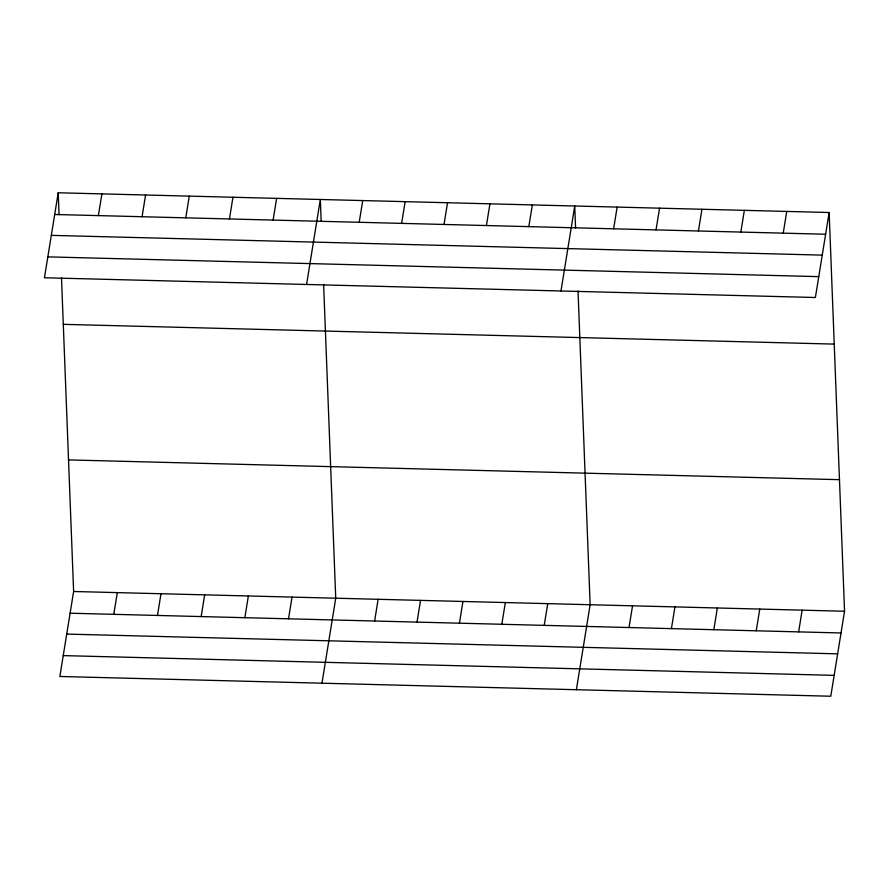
<?xml version="1.0" encoding="UTF-8"?>
<svg xmlns="http://www.w3.org/2000/svg" width="889" height="889" viewBox="0 0 889 889"><rect width="100%" height="100%" fill="white"/><g stroke="black" fill="none" stroke-linecap="round" stroke-linejoin="round"><path stroke-width="1.33" d="M58.218 192.769L44.45 277.757L815.38 297.504L829.148 212.515L58.218 192.769L59.063 214.694M98.379 215.605L101.902 193.88M61.497 277.746L73.62 591.496L59.852 676.485L830.782 696.231L844.55 611.243L829.148 212.515M142.073 216.727L145.585 195.002M113.781 614.332L117.304 592.607M185.757 217.849L189.279 196.125M157.475 615.455L160.987 593.73M229.44 218.961L232.962 197.247M201.158 616.577L204.67 594.852M273.123 220.083L276.646 198.358M244.842 617.688L248.364 595.974M306.572 284.469L320.329 199.48L321.185 221.405M288.525 618.811L292.048 597.086M359.212 222.294L362.734 200.57M321.974 683.197L335.731 598.208L323.618 284.458M401.617 223.372L405.14 201.659M374.613 621.022L378.136 599.297M444.022 224.461L447.534 202.736M417.019 622.1L420.541 600.386M486.416 225.55L489.939 203.825M459.424 623.189L462.936 601.464M528.822 226.639L532.344 204.915M501.818 624.278L505.341 602.553M560.981 290.992L574.739 206.004L575.583 227.928M544.224 625.367L547.735 603.642M613.621 228.806L617.144 207.081M576.372 689.72L590.14 604.731L578.028 290.981M656.026 229.895L659.549 208.17M629.023 627.534L632.546 605.82M698.432 230.984L701.943 209.259M671.428 628.623L674.94 606.898M740.826 232.073L744.349 210.349M713.823 629.712L717.345 607.987M783.231 233.151L786.743 211.438M756.228 630.801L759.751 609.076M798.633 631.879L802.145 610.165M54.696 214.482L825.637 234.24M51.318 235.363L822.247 255.121M47.828 256.877L818.769 276.635M63.297 324.341L834.226 344.099M68.531 459.913L839.472 479.671M73.62 591.496L844.55 611.243M70.098 613.21L841.027 632.968M66.719 634.09L837.649 653.848M63.23 655.604L834.171 675.362"/></g></svg>
